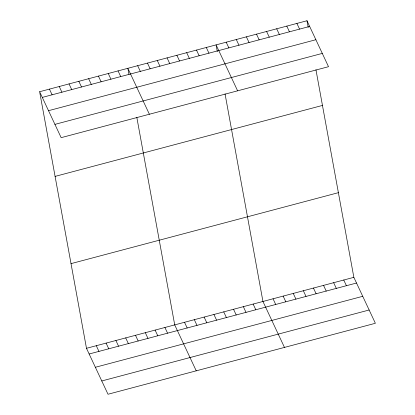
<?xml version="1.0" encoding="UTF-8"?>
<svg xmlns="http://www.w3.org/2000/svg" width="415" height="415" viewBox="0 0 415 415"><rect width="100%" height="100%" fill="white"/><g stroke="black" fill="none" stroke-linecap="round" stroke-linejoin="round"><path stroke-width="0.62" d="M39.627 91.72L306.996 20.75L328.514 66.691L61.15 137.661L39.627 91.72L86.486 348.31L108.004 394.25L375.373 323.28L353.85 277.339L315.945 69.741M42.294 97.406L309.663 26.436M48.519 110.691L315.882 39.721M54.925 124.376L322.294 53.405M55.091 176.396L322.46 105.426M71.022 263.634L338.391 192.669M86.486 348.31L353.85 277.339M89.147 354L356.516 283.03M95.372 367.28L362.736 296.31M101.784 380.965L369.148 310M296.896 23.432L299.563 29.117M286.796 26.114L289.457 31.799M276.696 28.791L279.357 34.481M266.596 31.473L269.257 37.163M256.496 34.155L259.157 39.845M246.391 36.836L249.057 42.522M236.291 39.518L238.957 45.204M343.75 280.021L346.416 285.712M226.191 42.2L228.857 47.886M333.65 282.703L336.316 288.394M237.613 90.818L216.091 44.877L217.304 51.533M323.55 285.385L326.216 291.071M206.286 47.481L208.953 53.172M313.45 288.067L316.111 293.753M196.487 50.085L199.148 55.771M303.349 290.749L306.011 296.435M186.683 52.684L189.344 58.375M293.249 293.426L295.911 299.116M176.878 55.288L179.545 60.974M283.149 296.108L285.811 301.798M167.074 57.893L169.74 63.578M273.049 298.79L275.71 304.48M157.269 60.491L159.936 66.182M284.467 347.412L262.944 301.472L225.039 93.868M147.47 63.096L150.131 68.781M253.145 304.076L255.806 309.761M137.666 65.7L140.327 71.385M243.34 306.675L246.002 312.365M149.379 114.239L127.862 68.299L128.966 74.347M233.536 309.279L236.202 314.964M118.057 70.903L120.724 76.588M223.732 311.878L226.398 317.568M108.253 73.502L110.919 79.192M213.927 314.482L216.594 320.173M98.448 76.106L101.115 81.797M204.128 317.086L206.789 322.771M88.649 78.71L91.31 84.395M194.324 319.685L196.985 325.376M78.845 81.309L81.506 87M184.519 322.289L187.181 327.975M69.04 83.913L71.707 89.599M196.233 370.828L174.715 324.893L136.805 117.289M59.236 86.517L61.902 92.203M164.911 327.492L167.577 333.183M49.432 89.116L52.098 94.807M155.106 330.096L157.773 335.782M145.307 332.7L147.968 338.386M135.503 335.299L138.164 340.99M125.698 337.903L128.365 343.589M115.894 340.502L118.56 346.193M106.09 343.106L108.756 348.792M96.285 345.711L98.952 351.396M306.996 20.75L308.21 27.406"/></g></svg>
